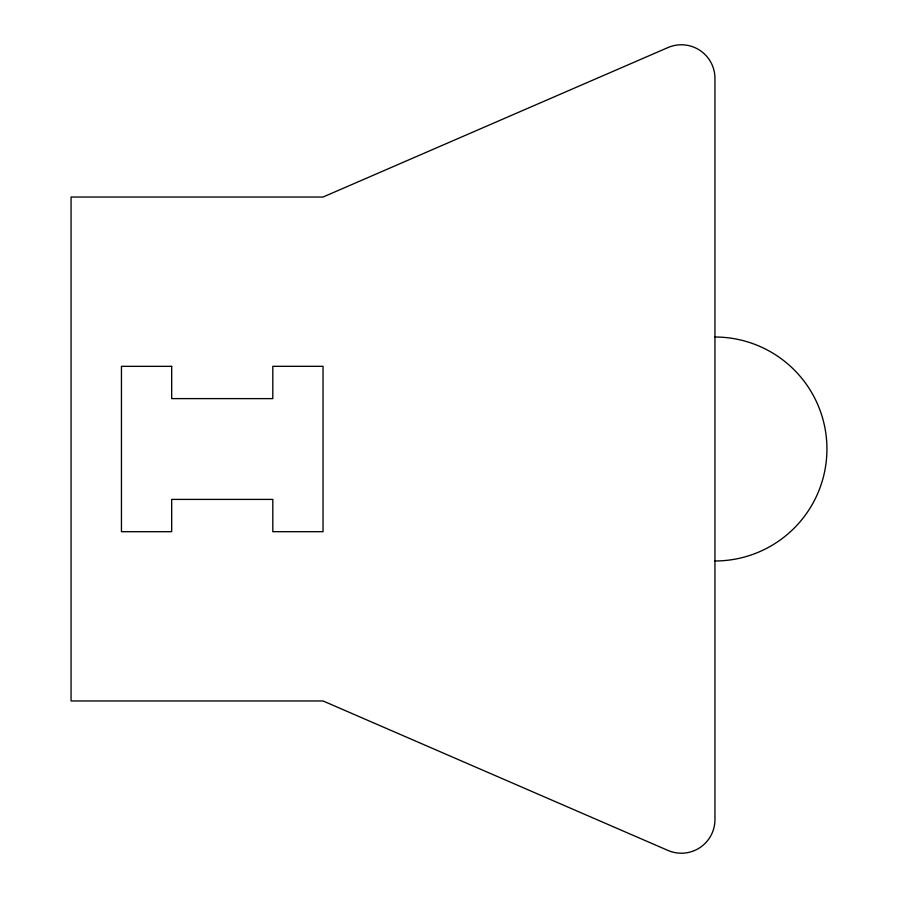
<?xml version="1.0" encoding="UTF-8"?>
<svg xmlns="http://www.w3.org/2000/svg" width="898" height="898" viewBox="0 0 898 898"><rect width="100%" height="100%" fill="white"/><g stroke="black" fill="none" stroke-linecap="round" stroke-linejoin="round"><path stroke-width="1.35" d="M714.954 337.019A111.981 111.981 0 0 1 826.935 449A111.981 111.981 0 0 1 714.954 560.981M668 47.549L323.022 197.044L71.065 197.044L71.065 700.956L323.022 700.956L668 850.451A33.596 33.596 0 0 0 714.954 819.627L714.954 78.373A33.596 33.596 0 0 0 668 47.549M171.675 366.339L121.455 366.339L121.455 531.695L171.675 531.695L171.675 499.4L272.812 499.4L272.812 531.683L323.033 531.683L323.033 366.317L272.812 366.317L272.812 398.622L171.675 398.611L171.675 366.339"/></g></svg>
